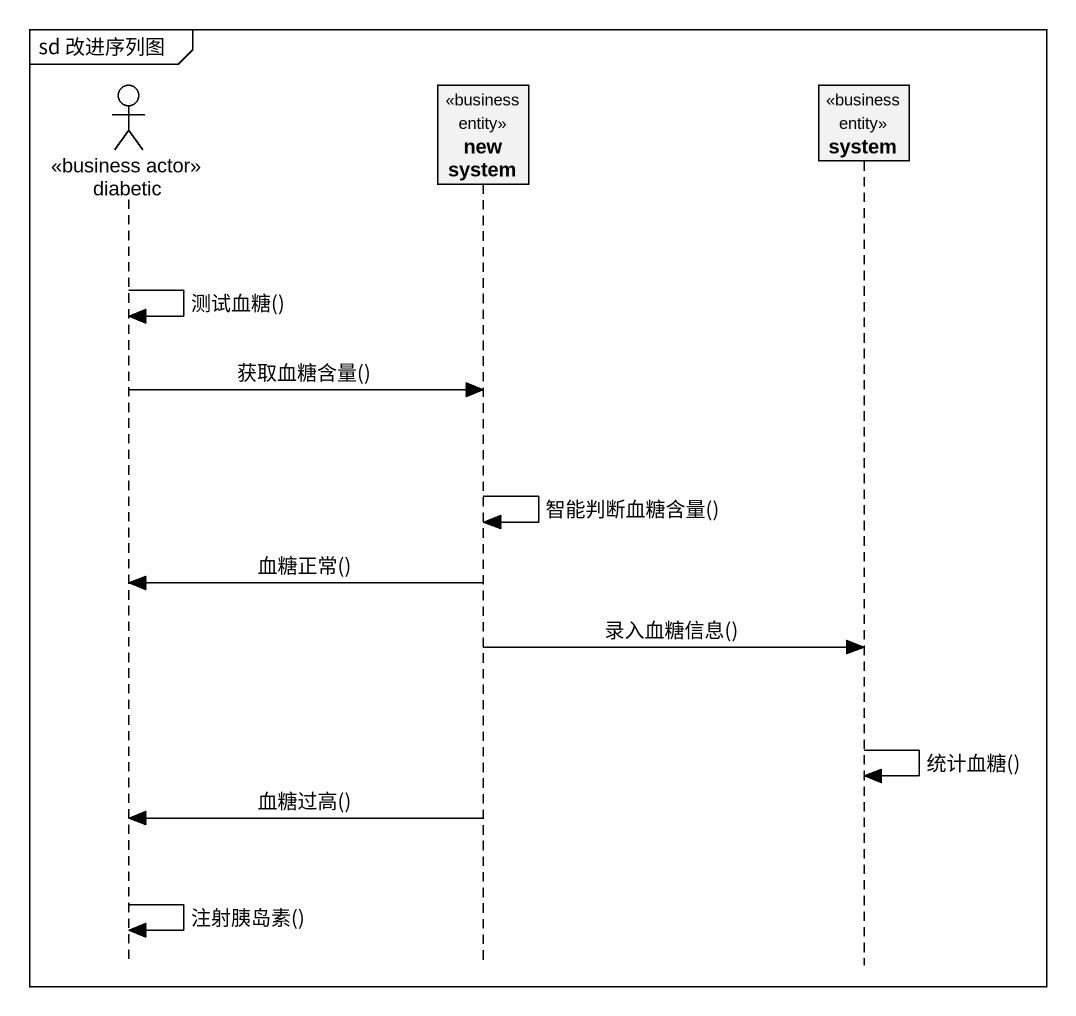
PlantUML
@startuml
mainframe sd 改进序列图
hide footbox
actor diabetic <<business actor>>
participant "new system" as new_system <<business entity>>
participant system <<business entity>>

diabetic -> diabetic : 测试血糖()
diabetic -> new_system : 获取血糖含量()
new_system -> new_system : 智能判断血糖含量()
new_system -> diabetic : 血糖正常()
new_system -> system : 录入血糖信息()
system -> system : 统计血糖()
new_system -> diabetic : 血糖过高()
diabetic -> diabetic : 注射胰岛素()
@enduml
